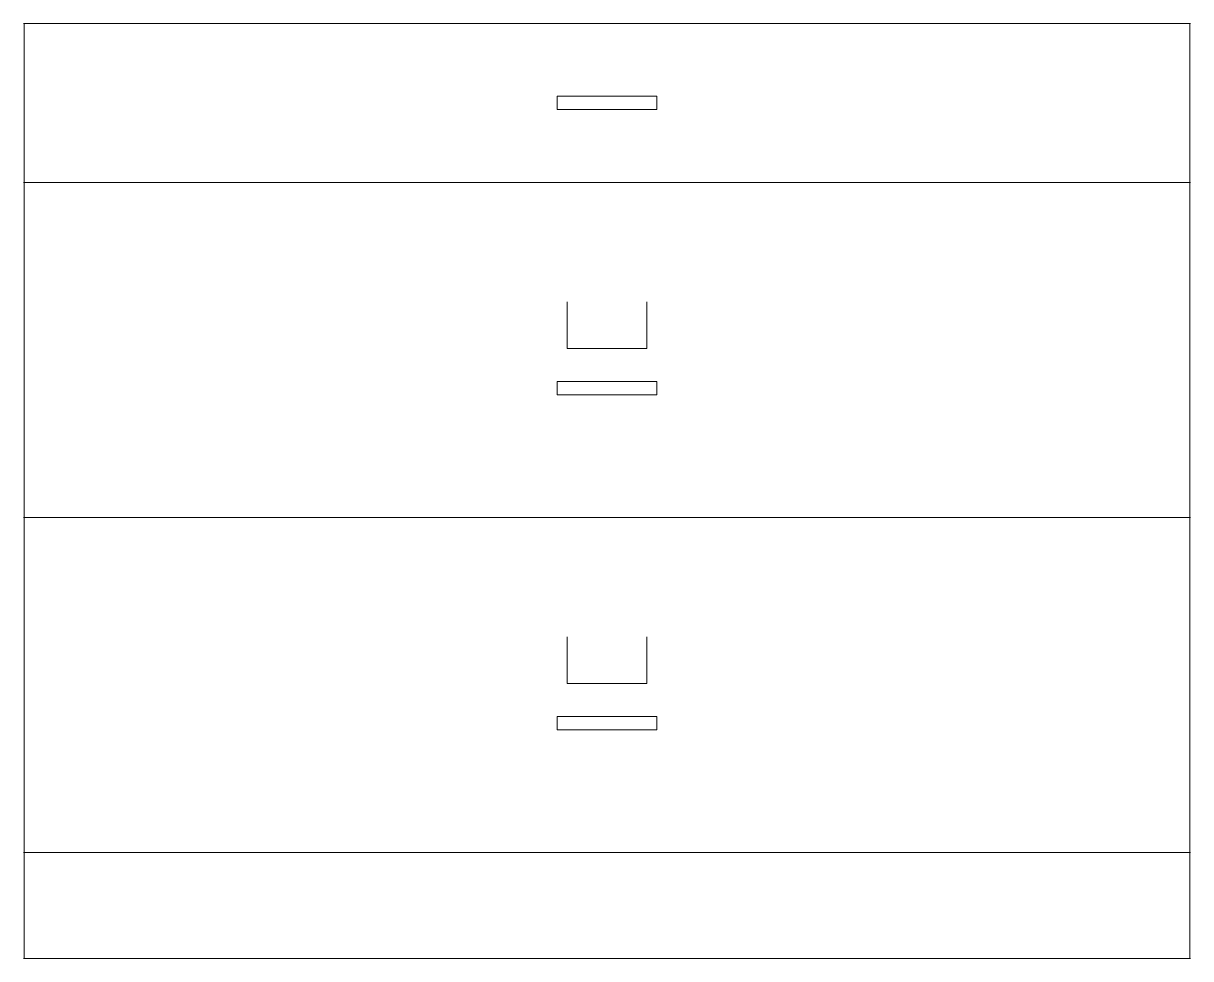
# Model space of a CAD drawing. Extents: x -11 to 33, y 0 to 35.2.
import ezdxf

# ---------------------------------------------------------------- set-up
doc = ezdxf.new("R2010")
doc.units = 0
doc.header["$LTSCALE"] = 3
doc.header["$MEASUREMENT"] = 0
doc.layers.get('0').update_dxf_attribs({"lineweight": 0})

msp = doc.modelspace()

# ---------------------------------------------------------------- linework, layer by layer
for p, q in [((-11, 35.25), (33, 35.25)), ((-10.975, 21.515), (-10.975, 35.25)), ((32.966, 35.237), (32.966, 0)), ((9.125, 32), (9.125, 32.5)), ((9.125, 32.5), (12.875, 32.5)), ((12.875, 32), (12.875, 32.5)), ((9.125, 32), (12.875, 32)), ((-11, 29.25), (33, 29.25)), ((9.5, 23), (9.5, 24.75)), ((12.5, 23), (12.5, 24.75)), ((12.5, 23), (9.5, 23)), ((9.125, 21.25), (9.125, 21.75)), ((9.125, 21.75), (12.875, 21.75)), ((12.875, 21.25), (12.875, 21.75)), ((-10.975, 21.515), (-10.975, 0)), ((9.125, 21.25), (12.875, 21.25)), ((-11, 16.625), (33, 16.625)), ((9.5, 10.375), (9.5, 12.125)), ((12.5, 10.375), (12.5, 12.125)), ((12.5, 10.375), (9.5, 10.375)), ((9.125, 9.125), (12.875, 9.125)), ((9.125, 8.625), (9.125, 9.125)), ((12.875, 8.625), (12.875, 9.125)), ((9.125, 8.625), (12.875, 8.625)), ((33, 4), (-11, 4)), ((-11, 0), (33, 0))]:
    msp.add_line(p, q)

doc.saveas('drawing.dxf')
